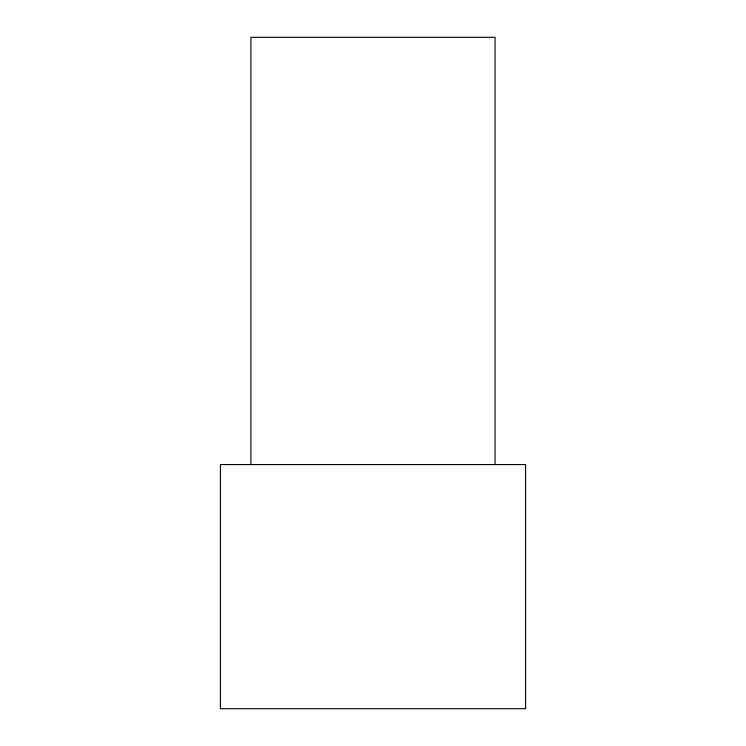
<?xml version="1.0" encoding="UTF-8"?>
<svg xmlns="http://www.w3.org/2000/svg" width="746" height="746" viewBox="0 0 746 746"><rect width="100%" height="100%" fill="white"/><g stroke="black" fill="none" stroke-linecap="round" stroke-linejoin="round"><path stroke-width="1.12" d="M495.074 464.553L495.074 37.3L250.926 37.3L250.926 464.553M525.594 464.553L220.406 464.553L220.406 708.7L525.594 708.7L525.594 464.553"/></g></svg>
